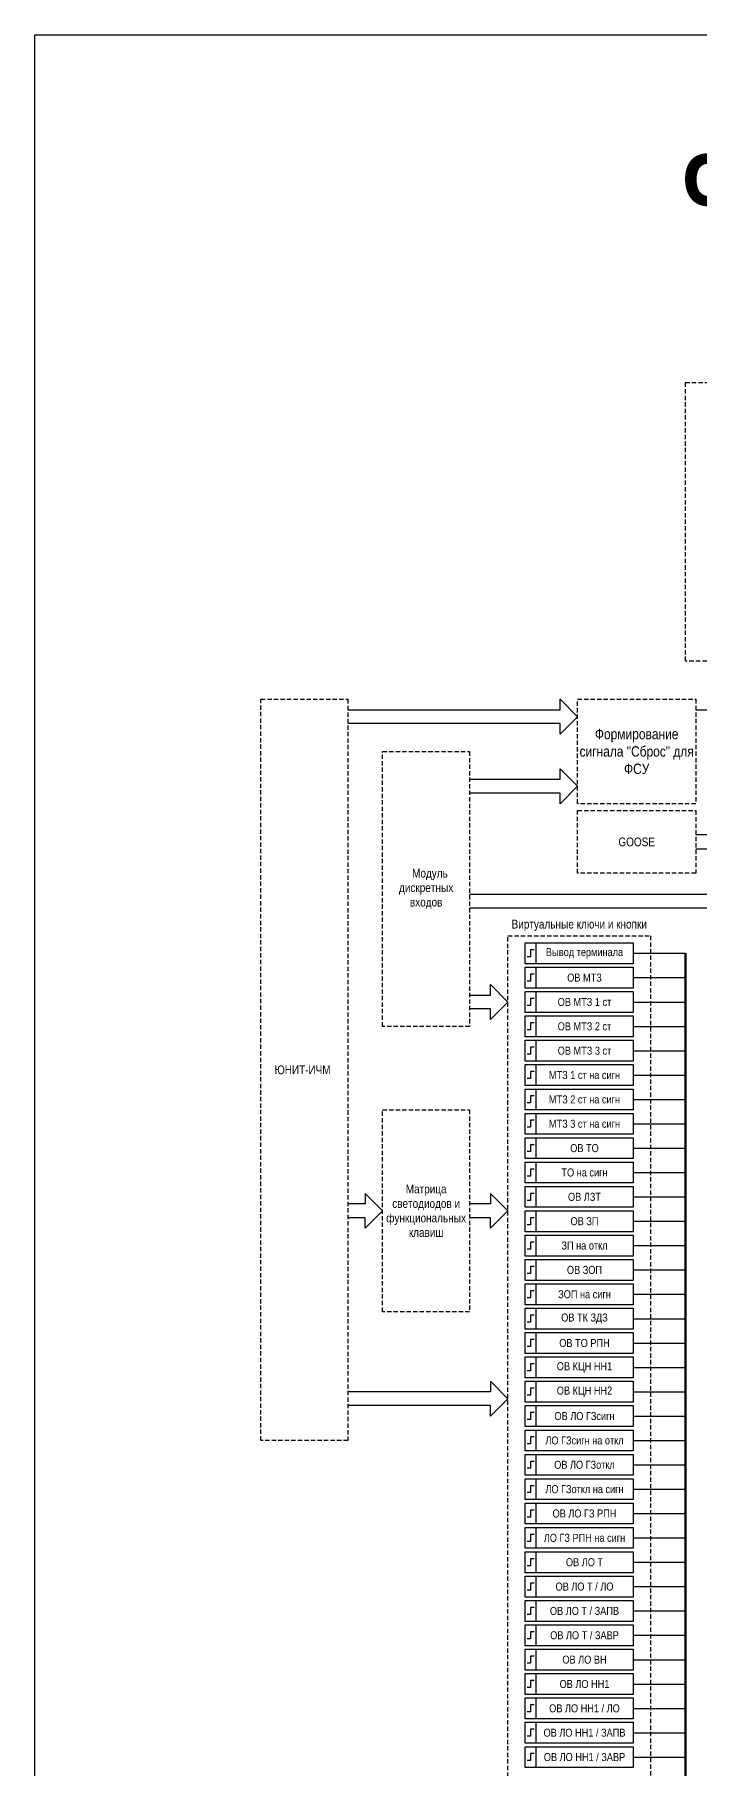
# Model space of a CAD drawing. Header units: millimetres. Extents: x -2016 to 1983, y 0 to 841.
# Drawn here: x 0 to 191, y 342.8 to 841 of the extents above; entities that cross this region are included whole.
import ezdxf

# ---------------------------------------------------------------- set-up
doc = ezdxf.new("R2010")
doc.units = ezdxf.units.MM
doc.linetypes.add('штриховая2', pattern=[0.375, 0.25, -0.125])
doc.layers.add('TEXT', color=7, linetype='Continuous', lineweight=25)
doc.layers.add('Основная', color=7, linetype='Continuous')
doc.styles.add('2.5_Gost_RD', font='ARIALN.TTF', dxfattribs={"height": 2.5})

msp = doc.modelspace()

# ---------------------------------------------------------------- linework, layer by layer
at = {"ltscale": 100}
for p, q in [((172, 577), (187, 577)), ((172, 570), (187, 570)), ((172, 563), (187, 563)), ((172, 556), (187, 556)), ((172, 549), (187, 549)), ((172, 542), (187, 542)), ((172, 535), (187, 535)), ((172, 528), (187, 528)), ((172, 521), (187, 521)), ((172, 514), (187, 514)), ((172, 507), (187, 507)), ((172, 500), (187, 500)), ((172, 493), (187, 493)), ((172, 486), (187, 486)), ((172, 479), (187, 479)), ((172, 472), (187, 472)), ((172, 465), (187, 465)), ((172, 458), (187, 458)), ((172, 451), (187, 451)), ((172, 444), (187, 444)), ((172, 437), (187, 437)), ((172, 430), (187, 430)), ((172, 423), (187, 423)), ((172, 416), (187, 416)), ((172, 409), (187, 409)), ((172, 402), (187, 402)), ((172, 395), (187, 395)), ((172, 388), (187, 388)), ((172, 381), (187, 381)), ((172, 374), (187, 374)), ((172, 367), (187, 367)), ((172, 360), (187, 360)), ((172, 353), (187, 353)), ((172, 346), (187, 346))]:
    msp.add_line(p, q, dxfattribs=at)
at = {"lineweight": 100, "ltscale": 100}
msp.add_line((187, 577), (187, 100), dxfattribs=at)
at = {"color": 3, "ltscale": 100}
msp.add_lwpolyline([(0, 841), (1016, 841), (1016, 0), (0, 0)], close=True, dxfattribs=at)
at = {"color": 7, "linetype": 'штриховая2', "ltscale": 5}
for points in [[(187, 741), (240, 741), (240, 661), (187, 661)], [(65, 650), (90, 650), (90, 437), (65, 437)], [(156, 650), (190, 650), (190, 620), (156, 620)], [(100, 635), (125, 635), (125, 556), (100, 556)], [(156, 618), (190, 618), (190, 600), (156, 600)], [(136, 582), (177, 582), (177, 256), (136, 256)], [(100, 532), (125, 532), (125, 474), (100, 474)]]:
    msp.add_lwpolyline(points, close=True, dxfattribs=at)
at = {"ltscale": 100}
for points in [[(90, 647), (151, 647), (151, 650), (156, 645), (151, 640), (151, 643), (90, 643)], [(190, 647), (204, 647)], [(125, 627), (151, 627), (151, 630), (156, 625), (151, 620), (151, 623), (125, 623)], [(190, 607), (194, 607), (194, 604), (199, 609), (194, 614), (194, 611), (190, 611)], [(125, 594), (194, 594), (194, 597), (199, 592), (194, 587), (194, 590), (125, 590)], [(125, 565), (131, 565), (131, 568), (136, 563), (131, 558), (131, 561), (125, 561)], [(100, 503), (95, 508), (95, 505), (90, 505)], [(136, 503), (131, 508), (131, 505), (125, 505)], [(100, 503), (95, 498), (95, 501), (90, 501)], [(136, 503), (131, 498), (131, 501), (125, 501)], [(136, 449), (131, 454), (131, 451), (90, 451)], [(136, 449), (131, 444), (131, 447), (90, 447)]]:
    msp.add_lwpolyline(points, dxfattribs=at)
for points in [[(141, 580), (144, 580), (144, 574), (141, 574)], [(141, 580), (172, 580), (172, 574), (141, 574)], [(141, 573), (144, 573), (144, 567), (141, 567)], [(141, 573), (172, 573), (172, 567), (141, 567)], [(141, 566), (144, 566), (144, 560), (141, 560)], [(141, 566), (172, 566), (172, 560), (141, 560)], [(141, 559), (144, 559), (144, 553), (141, 553)], [(141, 559), (172, 559), (172, 553), (141, 553)], [(141, 552), (144, 552), (144, 546), (141, 546)], [(141, 552), (172, 552), (172, 546), (141, 546)], [(141, 545), (144, 545), (144, 539), (141, 539)], [(141, 545), (172, 545), (172, 539), (141, 539)], [(141, 538), (144, 538), (144, 532), (141, 532)], [(141, 538), (172, 538), (172, 532), (141, 532)], [(141, 531), (144, 531), (144, 525), (141, 525)], [(141, 531), (172, 531), (172, 525), (141, 525)], [(141, 524), (144, 524), (144, 518), (141, 518)], [(141, 524), (172, 524), (172, 518), (141, 518)], [(141, 517), (144, 517), (144, 511), (141, 511)], [(141, 517), (172, 517), (172, 511), (141, 511)], [(141, 510), (144, 510), (144, 504), (141, 504)], [(141, 510), (172, 510), (172, 504), (141, 504)], [(141, 503), (144, 503), (144, 497), (141, 497)], [(141, 503), (172, 503), (172, 497), (141, 497)], [(141, 496), (144, 496), (144, 490), (141, 490)], [(141, 496), (172, 496), (172, 490), (141, 490)], [(141, 489), (144, 489), (144, 483), (141, 483)], [(141, 489), (172, 489), (172, 483), (141, 483)], [(141, 482), (144, 482), (144, 476), (141, 476)], [(141, 482), (172, 482), (172, 476), (141, 476)], [(141, 475), (144, 475), (144, 469), (141, 469)], [(141, 475), (172, 475), (172, 469), (141, 469)], [(141, 468), (144, 468), (144, 462), (141, 462)], [(141, 468), (172, 468), (172, 462), (141, 462)], [(141, 461), (144, 461), (144, 455), (141, 455)], [(141, 461), (172, 461), (172, 455), (141, 455)], [(141, 454), (144, 454), (144, 448), (141, 448)], [(141, 454), (172, 454), (172, 448), (141, 448)], [(141, 447), (144, 447), (144, 441), (141, 441)], [(141, 447), (172, 447), (172, 441), (141, 441)], [(141, 440), (144, 440), (144, 434), (141, 434)], [(141, 440), (172, 440), (172, 434), (141, 434)], [(141, 433), (144, 433), (144, 427), (141, 427)], [(141, 433), (172, 433), (172, 427), (141, 427)], [(141, 426), (144, 426), (144, 420), (141, 420)], [(141, 426), (172, 426), (172, 420), (141, 420)], [(141, 419), (144, 419), (144, 413), (141, 413)], [(141, 419), (172, 419), (172, 413), (141, 413)], [(141, 412), (144, 412), (144, 406), (141, 406)], [(141, 412), (172, 412), (172, 406), (141, 406)], [(141, 405), (144, 405), (144, 399), (141, 399)], [(141, 405), (172, 405), (172, 399), (141, 399)], [(141, 398), (144, 398), (144, 392), (141, 392)], [(141, 398), (172, 398), (172, 392), (141, 392)], [(141, 391), (144, 391), (144, 385), (141, 385)], [(141, 391), (172, 391), (172, 385), (141, 385)], [(141, 384), (144, 384), (144, 378), (141, 378)], [(141, 384), (172, 384), (172, 378), (141, 378)], [(141, 377), (144, 377), (144, 371), (141, 371)], [(141, 377), (172, 377), (172, 371), (141, 371)], [(141, 370), (144, 370), (144, 364), (141, 364)], [(141, 370), (172, 370), (172, 364), (141, 364)], [(141, 363), (144, 363), (144, 357), (141, 357)], [(141, 363), (172, 363), (172, 357), (141, 357)], [(141, 356), (144, 356), (144, 350), (141, 350)], [(141, 356), (172, 356), (172, 350), (141, 350)], [(141, 349), (144, 349), (144, 343), (141, 343)], [(141, 349), (172, 349), (172, 343), (141, 343)]]:
    msp.add_lwpolyline(points, close=True, dxfattribs=at)
at = {"lineweight": 30, "ltscale": 100}
for points in [[(143.5, 578), (142.5, 578), (142.5, 576), (141.5, 576)], [(143.5, 571), (142.5, 571), (142.5, 569), (141.5, 569)], [(143.5, 564), (142.5, 564), (142.5, 562), (141.5, 562)], [(143.5, 557), (142.5, 557), (142.5, 555), (141.5, 555)], [(143.5, 550), (142.5, 550), (142.5, 548), (141.5, 548)], [(143.5, 543), (142.5, 543), (142.5, 541), (141.5, 541)], [(143.5, 536), (142.5, 536), (142.5, 534), (141.5, 534)], [(143.5, 529), (142.5, 529), (142.5, 527), (141.5, 527)], [(143.5, 522), (142.5, 522), (142.5, 520), (141.5, 520)], [(143.5, 515), (142.5, 515), (142.5, 513), (141.5, 513)], [(143.5, 508), (142.5, 508), (142.5, 506), (141.5, 506)], [(143.5, 501), (142.5, 501), (142.5, 499), (141.5, 499)], [(143.5, 494), (142.5, 494), (142.5, 492), (141.5, 492)], [(143.5, 487), (142.5, 487), (142.5, 485), (141.5, 485)], [(143.5, 480), (142.5, 480), (142.5, 478), (141.5, 478)], [(143.5, 473), (142.5, 473), (142.5, 471), (141.5, 471)], [(143.5, 466), (142.5, 466), (142.5, 464), (141.5, 464)], [(143.5, 459), (142.5, 459), (142.5, 457), (141.5, 457)], [(143.5, 452), (142.5, 452), (142.5, 450), (141.5, 450)], [(143.5, 445), (142.5, 445), (142.5, 443), (141.5, 443)], [(143.5, 438), (142.5, 438), (142.5, 436), (141.5, 436)], [(143.5, 431), (142.5, 431), (142.5, 429), (141.5, 429)], [(143.5, 424), (142.5, 424), (142.5, 422), (141.5, 422)], [(143.5, 417), (142.5, 417), (142.5, 415), (141.5, 415)], [(143.5, 410), (142.5, 410), (142.5, 408), (141.5, 408)], [(143.5, 403), (142.5, 403), (142.5, 401), (141.5, 401)], [(143.5, 396), (142.5, 396), (142.5, 394), (141.5, 394)], [(143.5, 389), (142.5, 389), (142.5, 387), (141.5, 387)], [(143.5, 382), (142.5, 382), (142.5, 380), (141.5, 380)], [(143.5, 375), (142.5, 375), (142.5, 373), (141.5, 373)], [(143.5, 368), (142.5, 368), (142.5, 366), (141.5, 366)], [(143.5, 361), (142.5, 361), (142.5, 359), (141.5, 359)], [(143.5, 354), (142.5, 354), (142.5, 352), (141.5, 352)], [(143.5, 347), (142.5, 347), (142.5, 345), (141.5, 345)]]:
    msp.add_lwpolyline(points, dxfattribs=at)

# ---------------------------------------------------------------- texts
at = {"ltscale": 100, "attachment_point": 5, "style": '2.5_Gost_RD'}
for s, insert, char_height, width in [('{\\fArial Narrow|b1|i0|c204|p34;ФСУ ЮНИТ-М300-Т2. Версия 2.1 Разработка  версии 2.2}', (501, 796), 20, 1350), ('GOOSE', (173, 609), 2.5, 34), ('\\pi2.19125;Модуль дискретных входов', (112.5, 595.5), 2.5, 25), ('Виртуальные ключи и кнопки', (156.5, 585), 2.5, 41), ('ЮНИТ-ИЧМ', (77, 543.5), 2.5, 24), ('Матрица светодиодов и функциональных клавиш', (112.5, 503), 2.5, 25.921), ('ОВ ТК ЗДЗ ', (158, 472), 2.3, 28), ('ОВ ТО РПН ', (158, 465), 2.3, 28)]:
    msp.add_mtext(s, dxfattribs=dict(at, insert=insert, char_height=char_height, width=width))
at = {"color": 0, "ltscale": 100, "char_height": 2.3, "width": 28, "attachment_point": 5, "style": '2.5_Gost_RD'}
for s, insert in [('{\\C256;МТЗ 1 ст на сигн}', (158, 542)), ('{\\C256;МТЗ 2 ст на сигн}', (158, 535)), ('{\\C256;МТЗ 3 ст на сигн}', (158, 528))]:
    msp.add_mtext(s, dxfattribs=dict(at, insert=insert))
at = {"layer": 'TEXT', "ltscale": 100, "attachment_point": 5, "style": '2.5_Gost_RD'}
for s, insert, char_height, width in [('Формирование сигнала "Сброс" для ФСУ', (173, 635), 3, 34), ('ОВ КЦН НН2', (158, 451), 2.3, 28)]:
    msp.add_mtext(s, dxfattribs=dict(at, insert=insert, char_height=char_height, width=width))
at = {"layer": 'TEXT', "color": 0, "ltscale": 100, "char_height": 2.3, "width": 28, "attachment_point": 5, "style": '2.5_Gost_RD'}
for s, insert in [('{\\C256;Вывод терминала}', (158, 577)), ('{\\C256;ОВ МТЗ}', (158, 570)), ('{\\C256;ОВ МТЗ 1 ст}', (158, 563)), ('{\\C256;ОВ МТЗ 2 ст}', (158, 556)), ('{\\C256;ОВ МТЗ 3 ст}', (158, 549)), ('{\\C256;ОВ ТО}', (158, 521)), ('{\\C256;ТО на сигн}', (158, 514)), ('{\\C256;ОВ ЛЗТ}', (158, 507)), ('{\\C256;ОВ ЗП}', (158, 500)), ('{\\C256;ЗП на откл}', (158, 493)), ('{\\C256;ОВ ЗОП}', (158, 486)), ('{\\C256;ЗОП на сигн}', (158, 479)), ('{\\C256;ОВ КЦН НН1}', (158, 458)), ('{\\C256;ОВ ЛО ГЗсигн}', (158, 444)), ('{\\C256;ЛО ГЗсигн на откл}', (158, 437)), ('{\\C256;ОВ ЛО ГЗоткл}', (158, 430)), ('{\\C256;ЛО ГЗоткл на сигн}', (158, 423)), ('{\\C256;ОВ ЛО ГЗ РПН}', (158, 416)), ('{\\C256;ЛО ГЗ РПН на сигн}', (158, 409)), ('{\\C256;ОВ ЛО Т}', (158, 402)), ('{\\C256;ОВ ЛО Т / ЛО}', (158, 395)), ('{\\C256;ОВ ЛО ВН}', (158, 374)), ('{\\C256;ОВ ЛО НН1}', (158, 367)), ('{\\C256;ОВ ЛО НН1 / ЛО}', (158, 360))]:
    msp.add_mtext(s, dxfattribs=dict(at, insert=insert))
at = {"layer": 'Основная', "color": 0, "ltscale": 100, "char_height": 2.3, "width": 28, "attachment_point": 5, "style": '2.5_Gost_RD'}
for s, insert in [('{\\C256;ОВ ЛО Т / ЗАПВ}', (158, 388)), ('{\\C256;ОВ ЛО Т / ЗАВР}', (158, 381)), ('{\\C256;ОВ ЛО НН1 / ЗАПВ}', (158, 353)), ('{\\C256;ОВ ЛО НН1 / ЗАВР}', (158, 346))]:
    msp.add_mtext(s, dxfattribs=dict(at, insert=insert))

doc.saveas('drawing.dxf')
